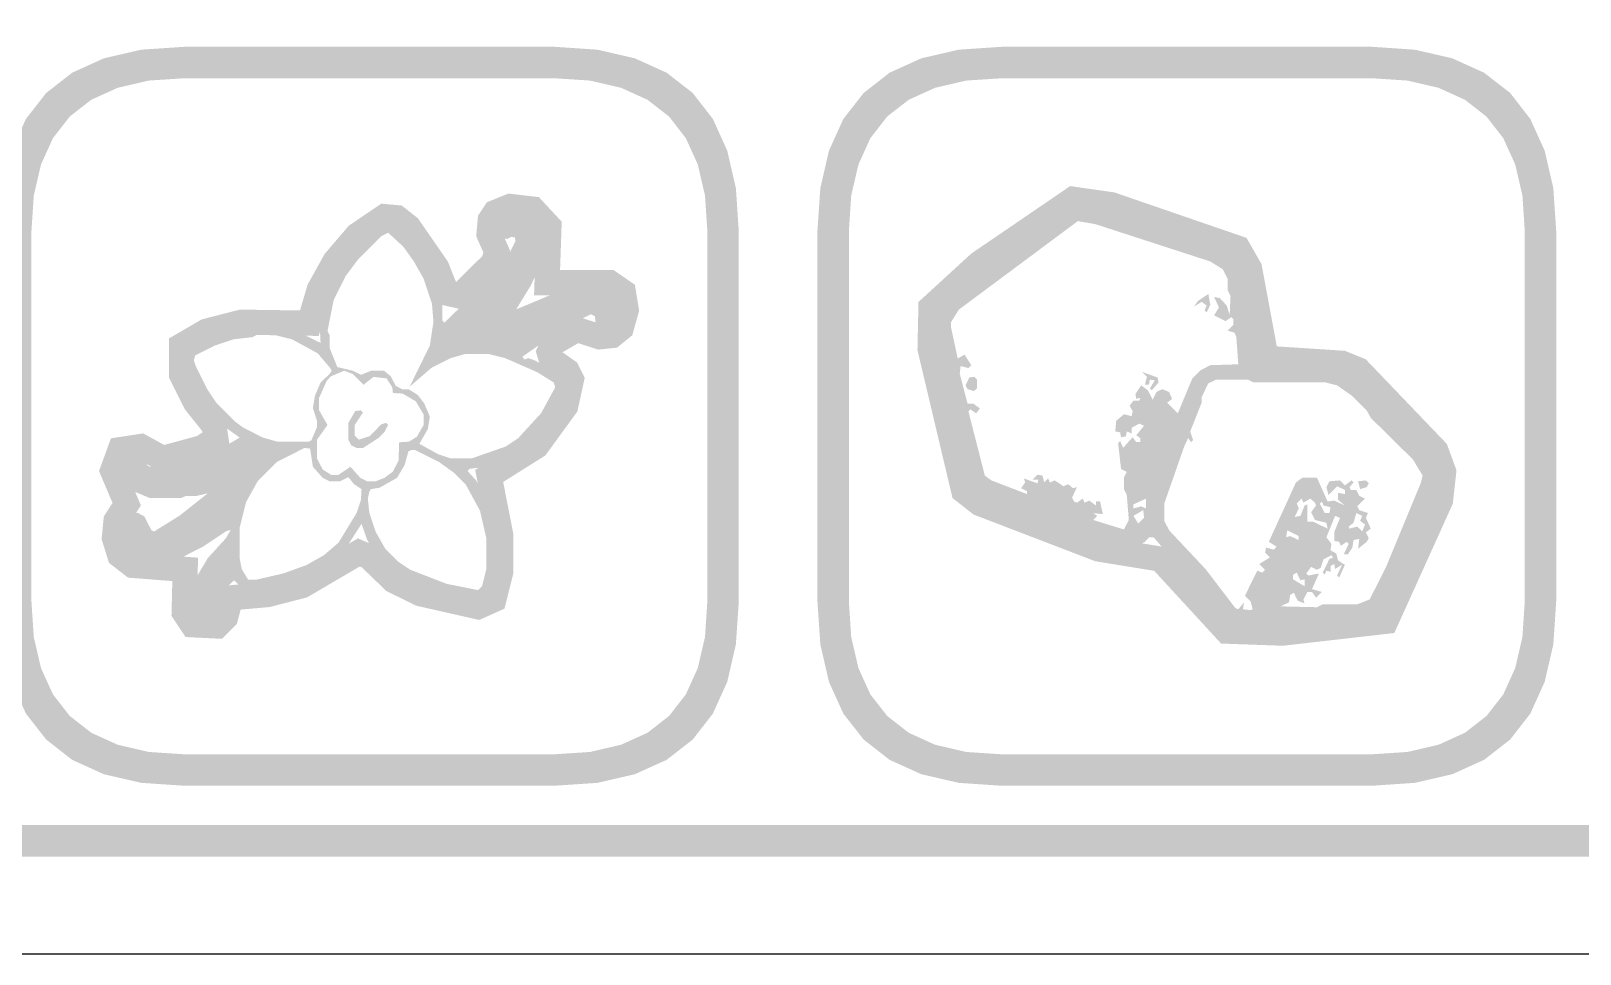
# Model space of a CAD drawing. Header units: millimetres. Extents: x 6 to 297, y 55 to 451.
# Drawn here: x 23.29 to 43, y 247.16 to 258.9 of the extents above; entities that cross this region are included whole.
import ezdxf

# ---------------------------------------------------------------- set-up
doc = ezdxf.new("R2010")
doc.units = ezdxf.units.MM
doc.layers.add('CUT', color=1, linetype='Continuous')
doc.layers.add('RASTER', color=7, linetype='Continuous')

msp = doc.modelspace()

# ---------------------------------------------------------------- hatches: boundary and pattern name
at = {"layer": 'RASTER'}
h = msp.add_hatch(color=7, dxfattribs=at)
h.paths.add_polyline_path([(7.2, 263.8), (7.234, 264.316), (7.337, 264.763), (7.509, 265.141), (7.75, 265.45), (8.059, 265.691), (8.438, 265.863), (8.884, 265.966), (9.4, 266), (66.6, 266), (67.116, 265.966), (67.563, 265.863), (67.941, 265.691), (68.25, 265.45), (68.491, 265.141), (68.663, 264.763), (68.766, 264.316), (68.8, 263.8), (68.8, 250.6), (68.766, 250.084), (68.663, 249.638), (68.491, 249.259), (68.25, 248.95), (67.941, 248.709), (67.563, 248.537), (67.116, 248.434), (66.6, 248.4), (9.4, 248.4), (8.884, 248.434), (8.438, 248.537), (8.059, 248.709), (7.75, 248.95), (7.509, 249.259), (7.337, 249.638), (7.234, 250.084), (7.2, 250.6)])
h.paths.add_polyline_path([(7.6, 263.8), (7.6, 250.6), (7.628, 250.178), (7.712, 249.813), (7.853, 249.503), (8.05, 249.25), (8.303, 249.053), (8.612, 248.912), (8.978, 248.828), (9.4, 248.8), (66.6, 248.8), (67.022, 248.828), (67.387, 248.912), (67.697, 249.053), (67.95, 249.25), (68.147, 249.503), (68.288, 249.813), (68.372, 250.178), (68.4, 250.6), (68.4, 263.8), (68.372, 264.222), (68.288, 264.588), (68.147, 264.897), (67.95, 265.15), (67.697, 265.347), (67.387, 265.488), (67.022, 265.572), (66.6, 265.6), (9.4, 265.6), (8.978, 265.572), (8.612, 265.488), (8.303, 265.347), (8.05, 265.15), (7.853, 264.897), (7.712, 264.588), (7.628, 264.222), (7.6, 263.8)], flags=0)
h = msp.add_hatch(color=7, dxfattribs=at)
h.paths.add_polyline_path([(22.9, 256.35), (22.937, 256.901), (23.047, 257.378), (23.23, 257.782), (23.488, 258.112), (23.818, 258.37), (24.222, 258.553), (24.699, 258.663), (25.25, 258.7), (29.95, 258.7), (30.501, 258.663), (30.978, 258.553), (31.382, 258.37), (31.713, 258.113), (31.97, 257.782), (32.153, 257.378), (32.263, 256.901), (32.3, 256.35), (32.3, 251.65), (32.263, 251.099), (32.153, 250.622), (31.97, 250.218), (31.713, 249.887), (31.382, 249.63), (30.978, 249.447), (30.501, 249.337), (29.95, 249.3), (25.25, 249.3), (24.699, 249.337), (24.222, 249.447), (23.818, 249.63), (23.488, 249.888), (23.23, 250.218), (23.047, 250.622), (22.937, 251.099), (22.9, 251.65)])
h.paths.add_polyline_path([(23.3, 256.35), (23.3, 251.65), (23.33, 251.193), (23.422, 250.797), (23.574, 250.462), (23.788, 250.188), (24.062, 249.974), (24.397, 249.822), (24.793, 249.73), (25.25, 249.7), (29.95, 249.7), (30.407, 249.73), (30.803, 249.822), (31.138, 249.974), (31.413, 250.188), (31.626, 250.462), (31.778, 250.797), (31.87, 251.193), (31.9, 251.65), (31.9, 256.35), (31.87, 256.807), (31.778, 257.203), (31.626, 257.538), (31.413, 257.812), (31.138, 258.026), (30.803, 258.178), (30.407, 258.27), (29.95, 258.3), (25.25, 258.3), (24.793, 258.27), (24.397, 258.178), (24.062, 258.026), (23.788, 257.813), (23.574, 257.538), (23.422, 257.203), (23.33, 256.807), (23.3, 256.35)], flags=0)
h = msp.add_hatch(color=7, dxfattribs=at)
h.paths.add_polyline_path([(33.3, 256.35), (33.337, 256.901), (33.447, 257.378), (33.63, 257.782), (33.888, 258.112), (34.218, 258.37), (34.622, 258.553), (35.099, 258.663), (35.65, 258.7), (40.35, 258.7), (40.901, 258.663), (41.378, 258.553), (41.782, 258.37), (42.113, 258.113), (42.37, 257.782), (42.553, 257.378), (42.663, 256.901), (42.7, 256.35), (42.7, 251.65), (42.663, 251.099), (42.553, 250.622), (42.37, 250.218), (42.113, 249.887), (41.782, 249.63), (41.378, 249.447), (40.901, 249.337), (40.35, 249.3), (35.65, 249.3), (35.099, 249.337), (34.622, 249.447), (34.218, 249.63), (33.888, 249.888), (33.63, 250.218), (33.447, 250.622), (33.337, 251.099), (33.3, 251.65)])
h.paths.add_polyline_path([(33.7, 256.35), (33.7, 251.65), (33.73, 251.193), (33.822, 250.797), (33.974, 250.462), (34.188, 250.188), (34.462, 249.974), (34.797, 249.822), (35.193, 249.73), (35.65, 249.7), (40.35, 249.7), (40.807, 249.73), (41.203, 249.822), (41.538, 249.974), (41.813, 250.188), (42.026, 250.462), (42.178, 250.797), (42.27, 251.193), (42.3, 251.65), (42.3, 256.35), (42.27, 256.807), (42.178, 257.203), (42.026, 257.538), (41.813, 257.812), (41.538, 258.026), (41.203, 258.178), (40.807, 258.27), (40.35, 258.3), (35.65, 258.3), (35.193, 258.27), (34.797, 258.178), (34.462, 258.026), (34.188, 257.813), (33.974, 257.538), (33.822, 257.203), (33.73, 256.807), (33.7, 256.35)], flags=0)
h = msp.add_hatch(color=7, dxfattribs=at)
h.paths.add_polyline_path([(29.368, 256.833), (29.757, 256.787), (30.047, 256.475), (30.026, 255.859), (30.708, 255.859), (30.978, 255.673), (31.032, 255.342), (30.945, 255.031), (30.751, 254.873), (30.511, 254.848), (30.257, 254.93), (30.061, 254.817), (30.057, 254.807), (30.054, 254.817), (30.244, 254.682), (30.34, 254.49), (30.246, 254.061), (29.839, 253.502), (29.302, 253.164), (29.433, 252.496), (29.433, 252.009), (29.319, 251.553), (28.997, 251.409), (28.19, 251.592), (27.814, 251.779), (27.506, 252.076), (27.477, 252.089), (26.807, 251.696), (26.328, 251.573), (25.962, 251.541), (25.913, 251.356), (25.726, 251.169), (25.261, 251.192), (25.082, 251.461), (25.093, 251.904), (24.53, 251.947), (24.287, 252.135), (24.193, 252.437), (24.221, 252.726), (24.332, 252.897), (24.16, 253.303), (24.312, 253.72), (24.723, 253.782), (24.988, 253.635), (25.404, 253.748), (25.475, 253.793), (25.471, 253.815), (25.252, 254.089), (25.049, 254.492), (25.049, 254.989), (25.466, 255.232), (25.953, 255.357), (26.717, 255.346), (26.815, 255.677), (27.031, 256.065), (27.337, 256.423), (27.75, 256.704), (28.011, 256.681), (28.216, 256.52), (28.599, 255.967), (28.703, 255.704), (28.699, 255.705), (29.036, 256.037), (29.05, 256.084), (28.959, 256.289), (28.982, 256.552), (29.095, 256.722)])
h.paths.add_polyline_path([(29.412, 256.506), (29.307, 256.463), (29.293, 256.442), (29.285, 256.343), (29.39, 256.107), (29.319, 255.867), (28.8, 255.354), (28.467, 255.429), (28.315, 255.815), (27.98, 256.298), (27.888, 256.371), (27.836, 256.375), (27.552, 256.183), (27.295, 255.881), (27.112, 255.552), (26.955, 255.022), (25.991, 255.037), (25.589, 254.933), (25.369, 254.805), (25.369, 254.568), (25.522, 254.263), (25.776, 253.947), (25.82, 253.635), (25.535, 253.451), (24.946, 253.293), (24.663, 253.449), (24.548, 253.432), (24.504, 253.311), (24.693, 252.866), (24.532, 252.618), (24.518, 252.47), (24.563, 252.326), (24.65, 252.259), (25.42, 252.201), (25.405, 251.554), (25.438, 251.504), (25.601, 251.496), (25.626, 251.521), (25.71, 251.841), (26.274, 251.889), (26.684, 251.995), (27.454, 252.447), (27.686, 252.347), (28, 252.044), (28.298, 251.896), (28.964, 251.745), (29.046, 251.781), (29.113, 252.048), (29.113, 252.465), (28.946, 253.318), (29.616, 253.74), (29.948, 254.195), (30.003, 254.448), (29.993, 254.468), (29.779, 254.62), (29.717, 254.827), (29.809, 255.04), (30.219, 255.278), (30.545, 255.173), (30.623, 255.181), (30.664, 255.214), (30.704, 255.36), (30.684, 255.487), (30.608, 255.539), (29.695, 255.539), (29.722, 256.354), (29.603, 256.483), (29.412, 256.506)], flags=0)
h = msp.add_hatch(color=7, dxfattribs=at)
h.paths.add_polyline_path([(36.516, 256.928), (37.08, 256.847), (38.76, 256.269), (38.95, 255.937), (39.145, 254.889), (40.01, 254.833), (40.275, 254.726), (41.308, 253.648), (41.431, 253.313), (41.384, 252.888), (40.64, 251.243), (39.222, 251.081), (38.436, 251.109), (37.585, 252.034), (36.835, 252.156), (35.287, 252.75), (35.019, 252.96), (34.573, 254.841), (34.586, 255.454), (35.257, 256.069)])
h.paths.add_polyline_path([(36.594, 256.593), (35.456, 255.818), (34.903, 255.311), (34.894, 254.876), (35.305, 253.143), (35.447, 253.031), (36.919, 252.467), (37.746, 252.332), (38.581, 251.424), (39.209, 251.401), (40.423, 251.54), (41.071, 252.973), (41.105, 253.273), (41.03, 253.474), (40.091, 254.455), (39.938, 254.517), (38.876, 254.586), (38.645, 255.825), (38.542, 256.006), (37.005, 256.535), (36.594, 256.593)], flags=0)
h = msp.add_hatch(color=7, dxfattribs=at)
h.paths.add_polyline_path([(29.414, 256.593), (29.566, 256.601), (29.653, 256.555), (29.76, 256.476), (29.831, 256.335), (29.831, 256.095), (29.805, 255.989), (29.653, 255.662), (29.467, 255.359), (30.017, 255.59), (30.363, 255.67), (30.576, 255.644), (30.716, 255.572), (30.77, 255.519), (30.815, 255.404), (30.754, 255.2), (30.663, 255.104), (30.629, 255.085), (30.488, 255.104), (30.469, 255.271), (30.416, 255.298), (30.063, 255.12), (29.547, 254.758), (29.573, 254.721), (29.619, 254.74), (29.698, 254.713), (29.946, 254.588), (30.079, 254.482), (30.097, 254.368), (30.044, 254.235), (29.946, 254.041), (29.813, 253.855), (29.547, 253.589), (29.3, 253.437), (29.087, 253.358), (28.874, 253.331), (28.848, 253.304), (28.962, 253.18), (29.087, 252.932), (29.193, 252.507), (29.193, 252.002), (29.095, 251.702), (29.007, 251.656), (28.795, 251.683), (28.236, 251.842), (27.989, 251.967), (27.67, 252.26), (27.572, 252.427), (27.5, 252.632), (27.261, 252.26), (26.995, 252.074), (26.695, 251.922), (26.163, 251.789), (26.004, 251.789), (25.879, 251.914), (25.756, 251.797), (25.685, 251.683), (25.711, 251.577), (25.693, 251.462), (25.552, 251.364), (25.411, 251.409), (25.313, 251.55), (25.313, 251.736), (25.366, 251.896), (25.544, 252.196), (25.772, 252.446), (25.836, 252.552), (25.783, 252.542), (25.48, 252.34), (25.233, 252.215), (24.967, 252.135), (24.728, 252.135), (24.56, 252.207), (24.454, 252.34), (24.409, 252.48), (24.454, 252.648), (24.497, 252.712), (24.568, 252.746), (24.648, 252.773), (24.736, 252.728), (24.826, 252.552), (24.861, 252.534), (25.188, 252.738), (25.544, 253.02), (25.392, 252.985), (25.259, 252.985), (25.206, 252.959), (24.808, 252.959), (24.507, 253.084), (24.409, 253.251), (24.409, 253.384), (24.454, 253.472), (24.534, 253.552), (24.621, 253.57), (24.709, 253.525), (24.773, 253.376), (24.808, 253.358), (24.94, 253.358), (25.339, 253.464), (25.818, 253.65), (25.95, 253.73), (25.81, 253.828), (25.597, 254.041), (25.464, 254.227), (25.366, 254.394), (25.259, 254.66), (25.278, 254.828), (25.411, 254.934), (25.578, 255.006), (25.818, 255.085), (26.083, 255.139), (26.456, 255.139), (26.721, 255.059), (26.979, 254.934), (26.961, 255.298), (27.04, 255.564), (27.165, 255.811), (27.272, 255.971), (27.564, 256.29), (27.838, 256.468), (27.952, 256.422), (28.058, 256.316), (28.324, 255.944), (28.502, 255.537), (28.529, 255.431), (28.529, 255.218), (28.555, 255.192), (29.175, 255.795), (29.387, 256.088), (29.459, 256.228), (29.451, 256.274), (29.406, 256.282), (29.353, 256.255), (29.239, 256.274), (29.193, 256.335), (29.193, 256.414), (29.265, 256.529)])
h.paths.add_polyline_path([(27.838, 256.335), (27.75, 256.29), (27.458, 255.997), (27.298, 255.784), (27.147, 255.484), (27.067, 255.085), (27.093, 255.032), (27.093, 254.873), (27.192, 254.626), (27.386, 254.58), (27.492, 254.527), (27.625, 254.58), (27.785, 254.58), (27.872, 254.509), (27.936, 254.386), (28.024, 254.341), (28.104, 254.341), (28.218, 254.269), (28.298, 254.163), (28.369, 253.996), (28.343, 253.836), (28.236, 253.65), (28.476, 253.517), (28.635, 253.464), (28.901, 253.464), (29.334, 253.615), (29.494, 253.722), (29.786, 254.041), (29.964, 254.368), (29.946, 254.429), (29.733, 254.562), (29.326, 254.74), (29.114, 254.793), (28.821, 254.793), (28.635, 254.74), (28.388, 254.615), (28.112, 254.376), (28.369, 254.899), (28.415, 255.2), (28.396, 255.431), (28.29, 255.75), (28.165, 255.971), (28.032, 256.157)], flags=0)
h.paths.add_polyline_path([(26.163, 255.032), (26.11, 255.006), (25.871, 254.979), (25.632, 254.899), (25.384, 254.774), (25.366, 254.713), (25.392, 254.634), (25.544, 254.333), (25.65, 254.174), (25.889, 253.934), (25.996, 253.855), (26.243, 253.73), (26.429, 253.677), (26.828, 253.677), (26.862, 253.695), (26.934, 253.863), (26.934, 253.942), (26.881, 254.102), (26.907, 254.261), (26.979, 254.429), (27.101, 254.546), (27.12, 254.58), (27.101, 254.615), (26.942, 254.801), (26.615, 254.979), (26.402, 255.032)], flags=0)
h.paths.add_polyline_path([(27.28, 254.58), (27.112, 254.509), (27.059, 254.455), (26.961, 254.235), (26.961, 254.075), (27.067, 253.889), (26.934, 253.703), (26.934, 253.464), (27.006, 253.323), (27.12, 253.251), (27.2, 253.251), (27.359, 253.358), (27.484, 253.217), (27.572, 253.172), (27.678, 253.172), (27.793, 253.217), (27.899, 253.296), (27.971, 253.437), (27.979, 253.669), (28.104, 253.677), (28.202, 253.738), (28.29, 253.889), (28.29, 254.022), (28.191, 254.19), (28.024, 254.288), (27.899, 254.296), (27.891, 254.368), (27.819, 254.482), (27.652, 254.501), (27.527, 254.402), (27.394, 254.535)], flags=0)
h.paths.add_polyline_path([(27.42, 254.067), (27.492, 254.075), (27.519, 254.049), (27.412, 253.889), (27.412, 253.756), (27.466, 253.703), (27.606, 253.748), (27.75, 253.897), (27.811, 253.916), (27.838, 253.889), (27.793, 253.802), (27.713, 253.722), (27.519, 253.597), (27.439, 253.597), (27.367, 253.631), (27.333, 253.703), (27.333, 253.916)], flags=0)
h.paths.add_polyline_path([(26.775, 253.597), (26.421, 253.419), (26.182, 253.18), (26.03, 252.906), (25.95, 252.587), (25.95, 252.188), (25.977, 252.055), (26.057, 251.922), (26.163, 251.922), (26.509, 252.002), (26.801, 252.108), (27.022, 252.233), (27.208, 252.393), (27.439, 252.773), (27.492, 252.932), (27.5, 253.073), (27.404, 253.137), (27.333, 253.225), (27.226, 253.172), (27.093, 253.172), (27.006, 253.217), (26.881, 253.358), (26.846, 253.589)], flags=0)
h.paths.add_polyline_path([(28.13, 253.57), (28.096, 253.552), (28.05, 253.384), (27.952, 253.217), (27.731, 253.092), (27.617, 253.073), (27.599, 253.039), (27.58, 252.951), (27.599, 252.773), (27.678, 252.534), (27.803, 252.313), (27.963, 252.153), (28.122, 252.047), (28.582, 251.869), (28.981, 251.789), (29.034, 251.842), (29.087, 252.055), (29.087, 252.454), (29.007, 252.799), (28.829, 253.126), (28.67, 253.286), (28.484, 253.419), (28.183, 253.57)], flags=0)
h = msp.add_hatch(color=7, dxfattribs=at)
h.paths.add_polyline_path([(36.624, 256.691), (36.687, 256.702), (37.2, 256.555), (38.409, 256.152), (38.604, 256.053), (38.739, 255.786), (38.911, 254.639), (39.912, 254.613), (40.07, 254.551), (40.363, 254.294), (40.487, 254.125), (41.022, 253.598), (41.132, 253.451), (41.195, 253.33), (41.195, 253.11), (40.473, 251.45), (40.205, 251.388), (39.326, 251.351), (39.252, 251.314), (38.593, 251.314), (38.325, 251.56), (38.274, 251.655), (38.105, 251.816), (38.054, 251.912), (37.577, 252.461), (37.519, 252.461), (37.467, 252.403), (37.273, 252.304), (37.053, 252.341), (35.514, 252.927), (35.32, 253.026), (35.246, 253.099), (35.147, 253.367), (34.927, 254.466), (34.818, 254.833), (34.781, 255.236), (34.88, 255.43), (34.99, 255.54), (36.309, 256.53)])
h.paths.add_polyline_path([(36.613, 256.482), (35.1, 255.357), (35.001, 255.199), (35.001, 255.126), (35.085, 254.734), (35.173, 254.785), (35.257, 254.65), (35.221, 254.613), (35.122, 254.639), (35.111, 254.54), (35.21, 254.162), (35.283, 254.162), (35.367, 254.1), (35.32, 254.037), (35.246, 254.089), (35.221, 254.063), (35.43, 253.246), (35.514, 253.184), (35.965, 253.011), (35.965, 253.048), (35.891, 253.085), (35.943, 253.158), (35.928, 253.209), (36.1, 253.147), (36.111, 253.195), (36.038, 253.195), (36.1, 253.257), (36.163, 253.246), (36.185, 253.158), (36.236, 253.209), (36.258, 253.158), (36.32, 253.184), (36.43, 253.11), (36.492, 253.136), (36.551, 253.085), (36.602, 253.099), (36.54, 252.964), (36.566, 252.916), (36.602, 252.901), (36.676, 252.953), (36.698, 252.901), (36.76, 252.927), (36.844, 252.865), (36.844, 252.916), (36.896, 252.916), (36.932, 252.755), (36.808, 252.769), (36.859, 252.733), (36.808, 252.681), (37.2, 252.56), (37.262, 252.681), (37.236, 253), (37.2, 253.074), (37.2, 253.22), (37.236, 253.293), (37.163, 253.33), (37.126, 253.66), (37.152, 253.686), (37.189, 253.598), (37.31, 253.733), (37.357, 253.671), (37.409, 253.671), (37.409, 253.722), (37.357, 253.759), (37.456, 253.88), (37.394, 253.906), (37.299, 253.854), (37.299, 253.781), (37.236, 253.807), (37.225, 253.744), (37.163, 253.733), (37.152, 253.796), (37.09, 253.807), (37.101, 253.942), (37.2, 254.026), (37.299, 254.001), (37.31, 254.063), (37.273, 254.136), (37.321, 254.199), (37.394, 254.199), (37.409, 254.235), (37.357, 254.221), (37.346, 254.283), (37.42, 254.393), (37.504, 254.331), (37.566, 254.21), (37.614, 254.309), (37.687, 254.345), (37.775, 254.309), (37.812, 254.221), (37.75, 254.173), (37.885, 254.037), (38.068, 254.477), (38.178, 254.587), (38.299, 254.65), (38.655, 254.661), (38.629, 255.016), (38.604, 255.064), (38.519, 255.089), (38.593, 255.163), (38.593, 255.236), (38.567, 255.262), (38.494, 255.21), (38.347, 255.284), (38.409, 255.383), (38.347, 255.518), (38.42, 255.503), (38.508, 255.408), (38.545, 255.284), (38.556, 255.529), (38.519, 255.602), (38.519, 255.749), (38.457, 255.87), (38.299, 255.969), (36.833, 256.445)], flags=0)
h.paths.add_polyline_path([(38.274, 255.555), (38.299, 255.419), (38.252, 255.32), (38.226, 255.346), (38.252, 255.408), (38.189, 255.456), (38.09, 255.394), (38.142, 255.467)], flags=0)
h.paths.add_polyline_path([(37.431, 254.565), (37.629, 254.492), (37.64, 254.43), (37.555, 254.331), (37.53, 254.356), (37.592, 254.455), (37.53, 254.466), (37.519, 254.404), (37.467, 254.404), (37.493, 254.503)], flags=0)
h.paths.add_polyline_path([(35.232, 254.492), (35.294, 254.503), (35.331, 254.466), (35.331, 254.356), (35.294, 254.32), (35.21, 254.345), (35.184, 254.393)], flags=0)
h.paths.add_polyline_path([(38.373, 254.466), (38.274, 254.419), (38.189, 254.246), (38.189, 254.173), (38.043, 253.807), (38.079, 253.697), (38.054, 253.671), (38.017, 253.722), (37.969, 253.623), (37.713, 252.89), (37.713, 252.67), (37.775, 252.549), (38.237, 252.058), (38.618, 251.56), (38.655, 251.545), (38.728, 251.633), (38.713, 251.545), (38.812, 251.534), (38.838, 251.545), (38.812, 251.644), (38.739, 251.717), (38.897, 252.036), (38.959, 252.011), (38.996, 252.047), (38.922, 252.121), (39.058, 252.205), (38.996, 252.267), (39.007, 252.33), (39.106, 252.304), (39.142, 252.341), (39.043, 252.403), (39.388, 253.158), (39.472, 253.22), (39.655, 253.22), (39.791, 252.916), (39.875, 252.927), (40.011, 252.865), (39.923, 252.938), (39.923, 253.026), (40.011, 253.011), (40.011, 253.063), (39.912, 253.11), (39.802, 253), (39.776, 253.099), (39.813, 253.173), (39.949, 253.184), (40.011, 253.121), (40.095, 253.184), (40.121, 253.158), (40.07, 253.099), (40.084, 253.063), (40.157, 253.063), (40.194, 252.989), (40.267, 252.953), (40.168, 252.854), (40.194, 252.806), (40.304, 252.769), (40.278, 252.707), (40.341, 252.571), (40.278, 252.524), (40.315, 252.45), (40.289, 252.403), (40.179, 252.315), (40.194, 252.44), (40.121, 252.425), (40.106, 252.33), (40.048, 252.242), (39.996, 252.242), (40.059, 252.377), (40.033, 252.403), (39.96, 252.352), (39.938, 252.403), (39.875, 252.414), (39.875, 252.524), (39.949, 252.707), (39.886, 252.733), (39.776, 252.461), (39.839, 252.377), (39.828, 252.293), (39.901, 252.256), (39.923, 252.168), (40.011, 252.11), (39.938, 251.948), (39.912, 251.974), (39.974, 252.11), (39.886, 252.058), (39.875, 252.121), (39.828, 252.095), (39.828, 252.022), (39.776, 252.036), (39.754, 251.985), (39.729, 252.011), (39.813, 252.183), (39.864, 252.205), (39.839, 252.231), (39.74, 252.183), (39.703, 252.073), (39.655, 252.047), (39.582, 252.084), (39.52, 252), (39.545, 251.974), (39.681, 252), (39.593, 251.802), (39.718, 251.765), (39.644, 251.692), (39.593, 251.765), (39.534, 251.765), (39.483, 251.67), (39.498, 251.619), (39.41, 251.655), (39.362, 251.754), (39.315, 251.728), (39.3, 251.633), (39.19, 251.582), (39.655, 251.571), (39.729, 251.608), (40.168, 251.608), (40.326, 251.67), (40.535, 252.084), (40.975, 253.147), (41, 253.246), (40.876, 253.451), (40.341, 253.979), (40.289, 254.074), (40.106, 254.257), (39.912, 254.393), (39.765, 254.43), (38.849, 254.43), (38.776, 254.466)], flags=0)
h.paths.add_polyline_path([(40.179, 253.173), (40.278, 253.184), (40.315, 253.147), (40.289, 253.099), (40.205, 253.074)], flags=0)
h.paths.add_polyline_path([(37.482, 252.953), (37.321, 252.879), (37.321, 252.828), (37.42, 252.854), (37.482, 252.828)], flags=0)
h.paths.add_polyline_path([(39.461, 252.953), (39.399, 252.89), (39.424, 252.828), (39.373, 252.718), (39.446, 252.733), (39.498, 252.865), (39.534, 252.879), (39.534, 252.659), (39.608, 252.659), (39.791, 252.571), (39.776, 252.645), (39.63, 252.681), (39.582, 252.78), (39.644, 252.865), (39.63, 252.901), (39.571, 252.953), (39.483, 252.901)], flags=0)
h.paths.add_polyline_path([(39.718, 252.916), (39.692, 252.89), (39.754, 252.769), (39.813, 252.769), (39.828, 252.843), (39.74, 252.865)], flags=0)
h.paths.add_polyline_path([(37.445, 252.806), (37.321, 252.733), (37.383, 252.634), (37.456, 252.707)], flags=0)
h.paths.add_polyline_path([(40.157, 252.769), (40.121, 252.645), (40.059, 252.597), (40.07, 252.571), (40.168, 252.597), (40.231, 252.535), (40.267, 252.623), (40.205, 252.67), (40.231, 252.733)], flags=0)
h.paths.add_polyline_path([(39.278, 252.549), (39.263, 252.461), (39.315, 252.476), (39.424, 252.425), (39.424, 252.476)], flags=0)
h.paths.add_polyline_path([(39.399, 252.011), (39.351, 251.985), (39.351, 251.926), (39.498, 251.838), (39.498, 251.926), (39.446, 251.912)], flags=0)

# ---------------------------------------------------------------- linework, layer by layer
at = {"layer": 'CUT'}
msp.add_lwpolyline([(67.001, 247.16), (8.999, 247.16)], dxfattribs=at)

doc.saveas('drawing.dxf')
